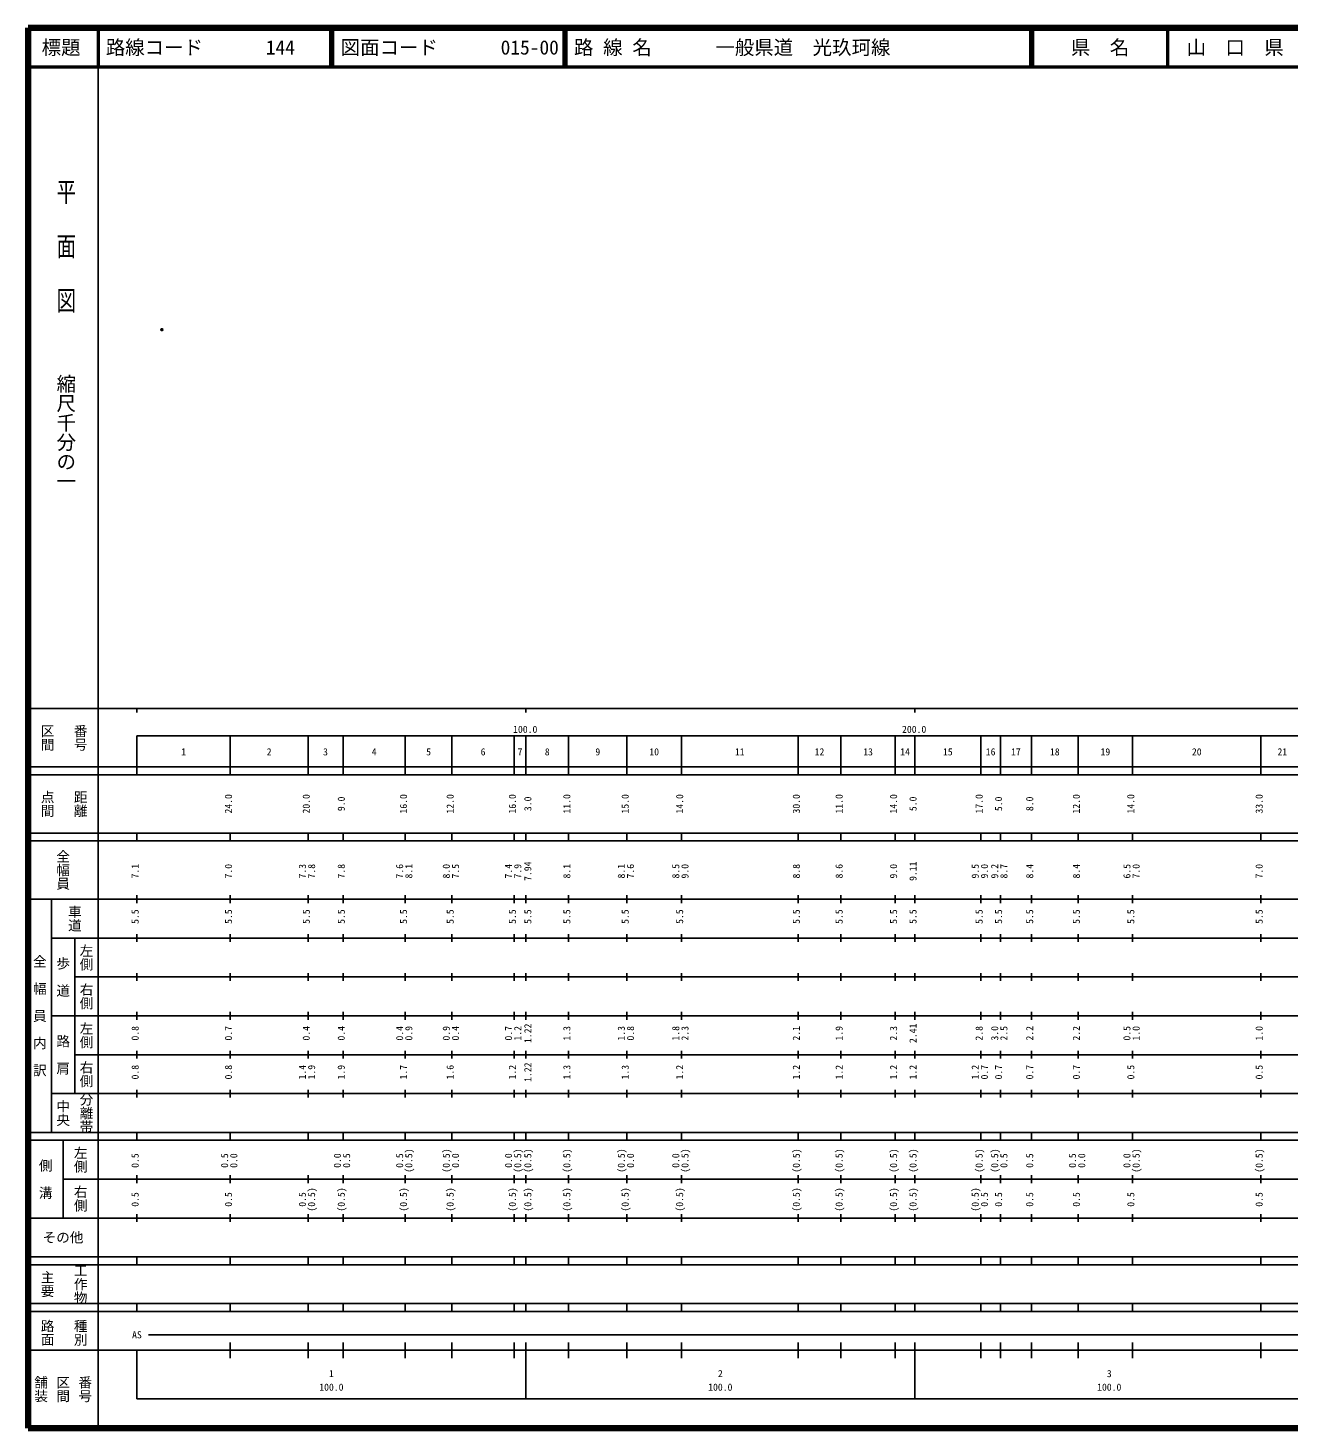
# Model space of a CAD drawing. Units: millimetres on the paper. Extents: x 40 to 680, y 20 to 380.
# Drawn here: x 40 to 364.2, y 20 to 380 of the extents above; entities that cross this region are included whole.
import ezdxf
from ezdxf.enums import TextEntityAlignment as Align

# ---------------------------------------------------------------- set-up
doc = ezdxf.new("R2010")
doc.units = ezdxf.units.MM
doc.header["$PDMODE"] = 32
doc.header["$PDSIZE"] = 0.5
doc.layers.add('M-OTRS', color=6, linetype='Continuous')
doc.layers.add('M-TTL-TXT', color=7, linetype='Continuous')
for name, color, linetype, lineweight in [('M-TTL', 2, 'Continuous', 140), ('M-TTL-BAND', 7, 'Continuous', 25), ('M-TTL-LINE', 7, 'Continuous', 50)]:
    doc.layers.add(name, color=color, linetype=linetype, lineweight=lineweight)
doc.styles.add('@ＭＳ ゴシック', font='')
doc.styles.add('ＭＳ ゴシック', font='')
doc.styles.get('@ＭＳ ゴシック').set_extended_font_data('@MS Gothic')
doc.styles.get('ＭＳ ゴシック').set_extended_font_data('MS Gothic')

msp = doc.modelspace()

# ---------------------------------------------------------------- linework, layer by layer
at = {"layer": 'M-OTRS'}
msp.add_point((74.434, 302.428), dxfattribs=at)
at = {"layer": 'M-TTL'}
for p, q in [((40, 380), (40, 20)), ((680, 380), (40, 380)), ((40, 20), (680, 20))]:
    msp.add_line(p, q, dxfattribs=at)
at = {"layer": 'M-TTL-BAND'}
for p, q in [((58, 370), (58, 20)), ((40, 205), (579, 205)), ((68, 205), (68, 204)), ((168, 205), (168, 204)), ((268, 205), (268, 204)), ((68, 198), (579, 198)), ((68, 198), (68, 188)), ((92, 188), (92, 198)), ((112, 188), (112, 198)), ((121, 188), (121, 198)), ((137, 188), (137, 198)), ((149, 188), (149, 198)), ((165, 188), (165, 198)), ((168, 188), (168, 198)), ((179, 188), (179, 198)), ((194, 188), (194, 198)), ((208, 188), (208, 198)), ((238, 188), (238, 198)), ((249, 188), (249, 198)), ((263, 188), (263, 198)), ((268, 188), (268, 198)), ((285, 188), (285, 198)), ((290, 188), (290, 198)), ((298, 188), (298, 198)), ((310, 188), (310, 198)), ((324, 188), (324, 198)), ((357, 188), (357, 198)), ((40, 190), (579, 190)), ((40, 188), (579, 188)), ((40, 173), (579, 173)), ((68, 171), (68, 173)), ((92, 171), (92, 173)), ((112, 171), (112, 173)), ((121, 171), (121, 173)), ((137, 171), (137, 173)), ((149, 171), (149, 173)), ((165, 171), (165, 173)), ((168, 171), (168, 173)), ((179, 171), (179, 173)), ((194, 171), (194, 173)), ((208, 171), (208, 173)), ((238, 171), (238, 173)), ((249, 171), (249, 173)), ((263, 171), (263, 173)), ((268, 171), (268, 173)), ((285, 171), (285, 173)), ((290, 171), (290, 173)), ((298, 171), (298, 173)), ((310, 171), (310, 173)), ((324, 171), (324, 173)), ((357, 171), (357, 173)), ((40, 171), (579, 171)), ((40, 156), (579, 156)), ((46, 96), (46, 156)), ((68, 155), (68, 157)), ((92, 155), (92, 157)), ((112, 155), (112, 157)), ((121, 155), (121, 157)), ((137, 155), (137, 157)), ((149, 155), (149, 157)), ((165, 155), (165, 157)), ((168, 155), (168, 157)), ((179, 155), (179, 157)), ((194, 155), (194, 157)), ((208, 155), (208, 157)), ((238, 155), (238, 157)), ((249, 155), (249, 157)), ((263, 155), (263, 157)), ((268, 155), (268, 157)), ((285, 155), (285, 157)), ((290, 155), (290, 157)), ((298, 155), (298, 157)), ((310, 155), (310, 157)), ((324, 155), (324, 157)), ((357, 155), (357, 157)), ((46, 146), (579, 146)), ((52, 146), (52, 106)), ((68, 145), (68, 147)), ((92, 145), (92, 147)), ((112, 145), (112, 147)), ((121, 145), (121, 147)), ((137, 145), (137, 147)), ((149, 145), (149, 147)), ((165, 145), (165, 147)), ((168, 145), (168, 147)), ((179, 145), (179, 147)), ((194, 145), (194, 147)), ((208, 145), (208, 147)), ((238, 145), (238, 147)), ((249, 145), (249, 147)), ((263, 145), (263, 147)), ((268, 145), (268, 147)), ((285, 145), (285, 147)), ((290, 145), (290, 147)), ((298, 145), (298, 147)), ((310, 145), (310, 147)), ((324, 145), (324, 147)), ((357, 145), (357, 147)), ((68, 135), (68, 137)), ((92, 135), (92, 137)), ((112, 135), (112, 137)), ((121, 135), (121, 137)), ((137, 135), (137, 137)), ((149, 135), (149, 137)), ((165, 135), (165, 137)), ((168, 135), (168, 137)), ((179, 135), (179, 137)), ((194, 135), (194, 137)), ((208, 135), (208, 137)), ((238, 135), (238, 137)), ((249, 135), (249, 137)), ((263, 135), (263, 137)), ((268, 135), (268, 137)), ((285, 135), (285, 137)), ((290, 135), (290, 137)), ((298, 135), (298, 137)), ((310, 135), (310, 137)), ((324, 135), (324, 137)), ((357, 135), (357, 137)), ((52, 136), (579, 136)), ((46, 126), (579, 126)), ((68, 125), (68, 127)), ((92, 125), (92, 127)), ((112, 125), (112, 127)), ((121, 125), (121, 127)), ((137, 125), (137, 127)), ((149, 125), (149, 127)), ((165, 125), (165, 127)), ((168, 125), (168, 127)), ((179, 125), (179, 127)), ((194, 125), (194, 127)), ((208, 125), (208, 127)), ((238, 125), (238, 127)), ((249, 125), (249, 127)), ((263, 125), (263, 127)), ((268, 125), (268, 127)), ((285, 125), (285, 127)), ((290, 125), (290, 127)), ((298, 125), (298, 127)), ((310, 125), (310, 127)), ((324, 125), (324, 127)), ((357, 125), (357, 127)), ((52, 116), (579, 116)), ((68, 115), (68, 117)), ((92, 115), (92, 117)), ((112, 115), (112, 117)), ((121, 115), (121, 117)), ((137, 115), (137, 117)), ((149, 115), (149, 117)), ((165, 115), (165, 117)), ((168, 115), (168, 117)), ((179, 115), (179, 117)), ((194, 115), (194, 117)), ((208, 115), (208, 117)), ((238, 115), (238, 117)), ((249, 115), (249, 117)), ((263, 115), (263, 117)), ((268, 115), (268, 117)), ((285, 115), (285, 117)), ((290, 115), (290, 117)), ((298, 115), (298, 117)), ((310, 115), (310, 117)), ((324, 115), (324, 117)), ((357, 115), (357, 117)), ((46, 106), (579, 106)), ((68, 105), (68, 107)), ((92, 105), (92, 107)), ((112, 105), (112, 107)), ((121, 105), (121, 107)), ((137, 105), (137, 107)), ((149, 105), (149, 107)), ((165, 105), (165, 107)), ((168, 105), (168, 107)), ((179, 105), (179, 107)), ((194, 105), (194, 107)), ((208, 105), (208, 107)), ((238, 105), (238, 107)), ((249, 105), (249, 107)), ((263, 105), (263, 107)), ((268, 105), (268, 107)), ((285, 105), (285, 107)), ((290, 105), (290, 107)), ((298, 105), (298, 107)), ((310, 105), (310, 107)), ((324, 105), (324, 107)), ((357, 105), (357, 107)), ((40, 96), (579, 96)), ((40, 94), (579, 94)), ((49, 94), (49, 74)), ((68, 94), (68, 96)), ((92, 94), (92, 96)), ((112, 94), (112, 96)), ((121, 94), (121, 96)), ((137, 94), (137, 96)), ((149, 94), (149, 96)), ((165, 94), (165, 96)), ((168, 94), (168, 96)), ((179, 94), (179, 96)), ((194, 94), (194, 96)), ((208, 94), (208, 96)), ((238, 94), (238, 96)), ((249, 94), (249, 96)), ((263, 94), (263, 96)), ((268, 94), (268, 96)), ((285, 94), (285, 96)), ((290, 94), (290, 96)), ((298, 94), (298, 96)), ((310, 94), (310, 96)), ((324, 94), (324, 96)), ((357, 94), (357, 96)), ((49, 84), (579, 84)), ((68, 83), (68, 85)), ((92, 83), (92, 85)), ((112, 83), (112, 85)), ((121, 83), (121, 85)), ((137, 83), (137, 85)), ((149, 83), (149, 85)), ((165, 83), (165, 85)), ((168, 83), (168, 85)), ((179, 83), (179, 85)), ((194, 83), (194, 85)), ((208, 83), (208, 85)), ((238, 83), (238, 85)), ((249, 83), (249, 85)), ((263, 83), (263, 85)), ((268, 83), (268, 85)), ((285, 83), (285, 85)), ((290, 83), (290, 85)), ((298, 83), (298, 85)), ((310, 83), (310, 85)), ((324, 83), (324, 85)), ((357, 83), (357, 85)), ((40, 74), (579, 74)), ((68, 73), (68, 75)), ((92, 73), (92, 75)), ((112, 73), (112, 75)), ((121, 73), (121, 75)), ((137, 73), (137, 75)), ((149, 73), (149, 75)), ((165, 73), (165, 75)), ((168, 73), (168, 75)), ((179, 73), (179, 75)), ((194, 73), (194, 75)), ((208, 73), (208, 75)), ((238, 73), (238, 75)), ((249, 73), (249, 75)), ((263, 73), (263, 75)), ((268, 73), (268, 75)), ((285, 73), (285, 75)), ((290, 73), (290, 75)), ((298, 73), (298, 75)), ((310, 73), (310, 75)), ((324, 73), (324, 75)), ((357, 73), (357, 75)), ((40, 64), (579, 64)), ((40, 62), (579, 62)), ((68, 62), (68, 64)), ((92, 62), (92, 64)), ((112, 62), (112, 64)), ((121, 62), (121, 64)), ((137, 62), (137, 64)), ((149, 62), (149, 64)), ((165, 62), (165, 64)), ((168, 62), (168, 64)), ((179, 62), (179, 64)), ((194, 62), (194, 64)), ((208, 62), (208, 64)), ((238, 62), (238, 64)), ((249, 62), (249, 64)), ((263, 62), (263, 64)), ((268, 62), (268, 64)), ((285, 62), (285, 64)), ((290, 62), (290, 64)), ((298, 62), (298, 64)), ((310, 62), (310, 64)), ((324, 62), (324, 64)), ((357, 62), (357, 64)), ((40, 52), (579, 52)), ((68, 50), (68, 52)), ((92, 50), (92, 52)), ((112, 50), (112, 52)), ((121, 50), (121, 52)), ((137, 50), (137, 52)), ((149, 50), (149, 52)), ((165, 50), (165, 52)), ((168, 50), (168, 52)), ((179, 50), (179, 52)), ((194, 50), (194, 52)), ((208, 50), (208, 52)), ((238, 50), (238, 52)), ((249, 50), (249, 52)), ((263, 50), (263, 52)), ((268, 50), (268, 52)), ((285, 50), (285, 52)), ((290, 50), (290, 52)), ((298, 50), (298, 52)), ((310, 50), (310, 52)), ((324, 50), (324, 52)), ((357, 50), (357, 52)), ((40, 50), (579, 50)), ((71, 44), (565, 44)), ((40, 40), (579, 40)), ((68, 40), (68, 27.5)), ((92, 38), (92, 42)), ((112, 38), (112, 42)), ((121, 38), (121, 42)), ((137, 38), (137, 42)), ((149, 38), (149, 42)), ((165, 38), (165, 42)), ((168, 27.5), (168, 42)), ((179, 38), (179, 42)), ((194, 38), (194, 42)), ((208, 38), (208, 42)), ((238, 38), (238, 42)), ((249, 38), (249, 42)), ((263, 38), (263, 42)), ((268, 27.5), (268, 42)), ((285, 38), (285, 42)), ((290, 38), (290, 42)), ((298, 38), (298, 42)), ((310, 38), (310, 42)), ((324, 38), (324, 42)), ((357, 38), (357, 42)), ((68, 27.5), (579, 27.5))]:
    msp.add_line(p, q, dxfattribs=at)
at = {"layer": 'M-TTL-LINE'}
for p, q in [((58, 380), (58, 370)), ((117.75, 380), (117.75, 370)), ((118.25, 380), (118.25, 370)), ((177.75, 380), (177.75, 370)), ((178.25, 380), (178.25, 370)), ((297.75, 380), (297.75, 370)), ((298.25, 380), (298.25, 370)), ((333, 380), (333, 370)), ((40, 370), (680, 370))]:
    msp.add_line(p, q, dxfattribs=at)

# ---------------------------------------------------------------- texts
at = {"layer": 'M-TTL-BAND', "style": '@ＭＳ ゴシック', "width": 1.4}
msp.add_text('平  面  図', height=3.666, rotation=270, dxfattribs=at).set_placement((49.777, 306.475), align=Align.MIDDLE_RIGHT)
at = {"layer": 'M-TTL-BAND', "style": '@ＭＳ ゴシック'}
msp.add_text('縮尺千分の一', height=3.666, rotation=270, dxfattribs=at).set_placement((49.777, 261.03), align=Align.MIDDLE_RIGHT)
for s, p in [('区間', (45, 197.5)), ('番号', (53.5, 197.5)), ('点間', (45, 180.5)), ('距離', (53.5, 180.5)), ('全幅員', (49, 163.5)), ('車道', (52, 151)), ('左側', (55, 141)), ('全\u3000幅\u3000員\u3000内\u3000訳', (43, 126)), ('歩\u3000道', (49, 136)), ('右側', (55, 131)), ('左側', (55, 121)), ('路\u3000肩', (49, 116)), ('右側', (55, 111)), ('分離帯', (55, 101)), ('中央', (49, 101)), ('左側', (53.5, 89)), ('側\u3000溝', (44.5, 84)), ('右側', (53.5, 79)), ('工作物', (53.5, 57)), ('主要', (45, 57)), ('路面', (45, 44.5)), ('種別', (53.5, 44.5)), ('舗装', (43.333, 30)), ('区間', (49, 30)), ('番号', (54.667, 30))]:
    msp.add_text(s, height=2.566, rotation=270, dxfattribs=at).set_placement(p, align=Align.MIDDLE_CENTER)
at = {"layer": 'M-TTL-BAND', "style": 'ＭＳ ゴシック'}
for s, p in [('100.0', (167.844, 198.195)), ('200.0', (267.844, 198.195)), ('1', (80, 192.405)), ('2', (102, 192.405)), ('3', (116.5, 192.405)), ('4', (129, 192.405)), ('5', (143, 192.405)), ('6', (157, 192.405)), ('7', (166.5, 192.405)), ('8', (173.5, 192.405)), ('9', (186.5, 192.405)), ('10', (201, 192.405)), ('11', (223, 192.405)), ('12', (243.5, 192.405)), ('13', (256, 192.405)), ('14', (265.5, 192.405)), ('15', (276.5, 192.405)), ('16', (287.5, 192.405)), ('17', (294, 192.405)), ('18', (304, 192.405)), ('19', (317, 192.405)), ('20', (340.5, 192.405)), ('21', (362.5, 192.405)), ('AS', (68, 42.5)), ('1', (118, 32.523)), ('2', (218, 32.523)), ('3', (318, 32.523)), ('100.0', (118, 29.033)), ('100.0', (218, 29.033)), ('100.0', (318, 29.033))]:
    msp.add_text(s, height=1.833, dxfattribs=at).set_placement(p, align=Align.BOTTOM_CENTER)
for s, p in [('24.0', (93, 180.5)), ('20.0', (113, 180.5)), ('9.0', (122, 180.5)), ('16.0', (138, 180.5)), ('12.0', (150, 180.5)), ('16.0', (166, 180.5)), ('3.0', (169.972, 180.5)), ('11.0', (180, 180.5)), ('15.0', (195, 180.5)), ('14.0', (209, 180.5)), ('30.0', (239, 180.5)), ('11.0', (250, 180.5)), ('14.0', (264, 180.5)), ('5.0', (269, 180.5)), ('17.0', (286, 180.5)), ('5.0', (291, 180.5)), ('8.0', (299, 180.5)), ('12.0', (311, 180.5)), ('14.0', (325, 180.5)), ('33.0', (358, 180.5)), ('7.1', (69, 163.174)), ('7.0', (93, 163.174)), ('7.3', (112, 163.174)), ('7.8', (114.37, 163.174)), ('7.8', (122, 163.174)), ('7.6', (137, 163.174)), ('8.1', (139.37, 163.174)), ('8.0', (149, 163.174)), ('7.5', (151.37, 163.174)), ('7.4', (165, 163.174)), ('7.9', (167.37, 163.174)), ('7.94', (169.972, 163.174)), ('8.1', (180, 163.174)), ('8.1', (194, 163.174)), ('7.6', (196.37, 163.174)), ('8.5', (208, 163.174)), ('9.0', (210.37, 163.174)), ('8.8', (239, 163.174)), ('8.6', (250, 163.174)), ('9.0', (264, 163.174)), ('9.11', (269, 163.174)), ('9.5', (285, 163.174)), ('9.0', (287.37, 163.174)), ('9.2', (290, 163.174)), ('8.7', (292.37, 163.174)), ('8.4', (299, 163.174)), ('8.4', (311, 163.174)), ('6.5', (324, 163.174)), ('7.0', (326.37, 163.174)), ('7.0', (358, 163.174)), ('5.5', (69, 151.5)), ('5.5', (93, 151.5)), ('5.5', (113, 151.5)), ('5.5', (122, 151.5)), ('5.5', (138, 151.5)), ('5.5', (150, 151.5)), ('5.5', (166, 151.5)), ('5.5', (169.972, 151.5)), ('5.5', (180, 151.5)), ('5.5', (195, 151.5)), ('5.5', (209, 151.5)), ('5.5', (239, 151.5)), ('5.5', (250, 151.5)), ('5.5', (264, 151.5)), ('5.5', (269, 151.5)), ('5.5', (286, 151.5)), ('5.5', (291, 151.5)), ('5.5', (299, 151.5)), ('5.5', (311, 151.5)), ('5.5', (325, 151.5)), ('5.5', (358, 151.5)), ('0.8', (69, 121.5)), ('0.7', (93, 121.5)), ('0.4', (113, 121.5)), ('0.4', (122, 121.5)), ('0.4', (137, 121.5)), ('0.9', (139.37, 121.5)), ('0.9', (149, 121.5)), ('0.4', (151.37, 121.5)), ('0.7', (165, 121.5)), ('1.2', (167.37, 121.5)), ('1.22', (169.972, 121.5)), ('1.3', (180, 121.5)), ('1.3', (194, 121.5)), ('0.8', (196.37, 121.5)), ('1.8', (208, 121.5)), ('2.3', (210.37, 121.5)), ('2.1', (239, 121.5)), ('1.9', (250, 121.5)), ('2.3', (264, 121.5)), ('2.41', (269, 121.5)), ('2.8', (286, 121.5)), ('3.0', (290, 121.5)), ('2.5', (292.37, 121.5)), ('2.2', (299, 121.5)), ('2.2', (311, 121.5)), ('0.5', (324, 121.5)), ('1.0', (326.37, 121.5)), ('1.0', (358, 121.5)), ('0.8', (69, 111.5)), ('0.8', (93, 111.5)), ('1.4', (112, 111.5)), ('1.9', (114.37, 111.5)), ('1.9', (122, 111.5)), ('1.7', (138, 111.5)), ('1.6', (150, 111.5)), ('1.2', (166, 111.5)), ('1.22', (169.972, 111.5)), ('1.3', (180, 111.5)), ('1.3', (195, 111.5)), ('1.2', (209, 111.5)), ('1.2', (239, 111.5)), ('1.2', (250, 111.5)), ('1.2', (264, 111.5)), ('1.2', (269, 111.5)), ('1.2', (285, 111.5)), ('0.7', (287.37, 111.5)), ('0.7', (291, 111.5)), ('0.7', (299, 111.5)), ('0.7', (311, 111.5)), ('0.5', (325, 111.5)), ('0.5', (358, 111.5)), ('0.5', (69, 88.764)), ('0.5', (92, 88.764)), ('0.0', (94.37, 88.764)), ('0.0', (121, 88.764)), ('0.5', (123.37, 88.764)), ('0.5', (137, 88.764)), ('(0.5)', (139.37, 88.764)), ('(0.5)', (149, 88.764)), ('0.0', (151.37, 88.764)), ('0.0', (165, 88.764)), ('(0.5)', (167.37, 88.764)), ('(0.5)', (169.972, 88.764)), ('(0.5)', (180, 88.764)), ('(0.5)', (194, 88.764)), ('0.0', (196.37, 88.764)), ('0.0', (208, 88.764)), ('(0.5)', (210.37, 88.764)), ('(0.5)', (239, 88.764)), ('(0.5)', (250, 88.764)), ('(0.5)', (264, 88.764)), ('(0.5)', (269, 88.764)), ('(0.5)', (286, 88.764)), ('(0.5)', (290, 88.764)), ('0.5', (292.37, 88.764)), ('0.5', (299, 88.764)), ('0.5', (310, 88.764)), ('0.0', (312.37, 88.764)), ('0.0', (324, 88.764)), ('(0.5)', (326.37, 88.764)), ('(0.5)', (358, 88.764)), ('0.5', (69, 78.764)), ('0.5', (93, 78.764)), ('0.5', (112, 78.764)), ('(0.5)', (114.37, 78.764)), ('(0.5)', (122, 78.764)), ('(0.5)', (138, 78.764)), ('(0.5)', (150, 78.764)), ('(0.5)', (166, 78.764)), ('(0.5)', (169.972, 78.764)), ('(0.5)', (180, 78.764)), ('(0.5)', (195, 78.764)), ('(0.5)', (209, 78.764)), ('(0.5)', (239, 78.764)), ('(0.5)', (250, 78.764)), ('(0.5)', (264, 78.764)), ('(0.5)', (269, 78.764)), ('(0.5)', (285, 78.764)), ('0.5', (287.37, 78.764)), ('0.5', (291, 78.764)), ('0.5', (299, 78.764)), ('0.5', (311, 78.764)), ('0.5', (325, 78.764)), ('0.5', (358, 78.764))]:
    msp.add_text(s, height=1.833, rotation=90, dxfattribs=at).set_placement(p, align=Align.BOTTOM_CENTER)
msp.add_text('その他', height=2.566, dxfattribs=at).set_placement((49, 69), align=Align.MIDDLE_CENTER)
at = {"layer": 'M-TTL-TXT', "style": 'ＭＳ ゴシック'}
for s, p in [('標題', (48.5, 375)), ('県\u3000名', (315.625, 375)), ('山\u3000口\u3000県', (350.375, 375))]:
    msp.add_text(s, height=3.666, dxfattribs=at).set_placement(p, align=Align.MIDDLE_CENTER)
for s, p in [('路線コード', (60, 375)), ('144', (101.142, 375)), ('図面コード', (120.38, 375)), ('015-00', (161.521, 375)), ('路 線 名', (180.38, 375)), ('一般県道\u3000光玖珂線', (216.734, 375))]:
    msp.add_text(s, height=3.666, dxfattribs=at).set_placement(p, align=Align.MIDDLE_LEFT)

doc.saveas('drawing.dxf')
